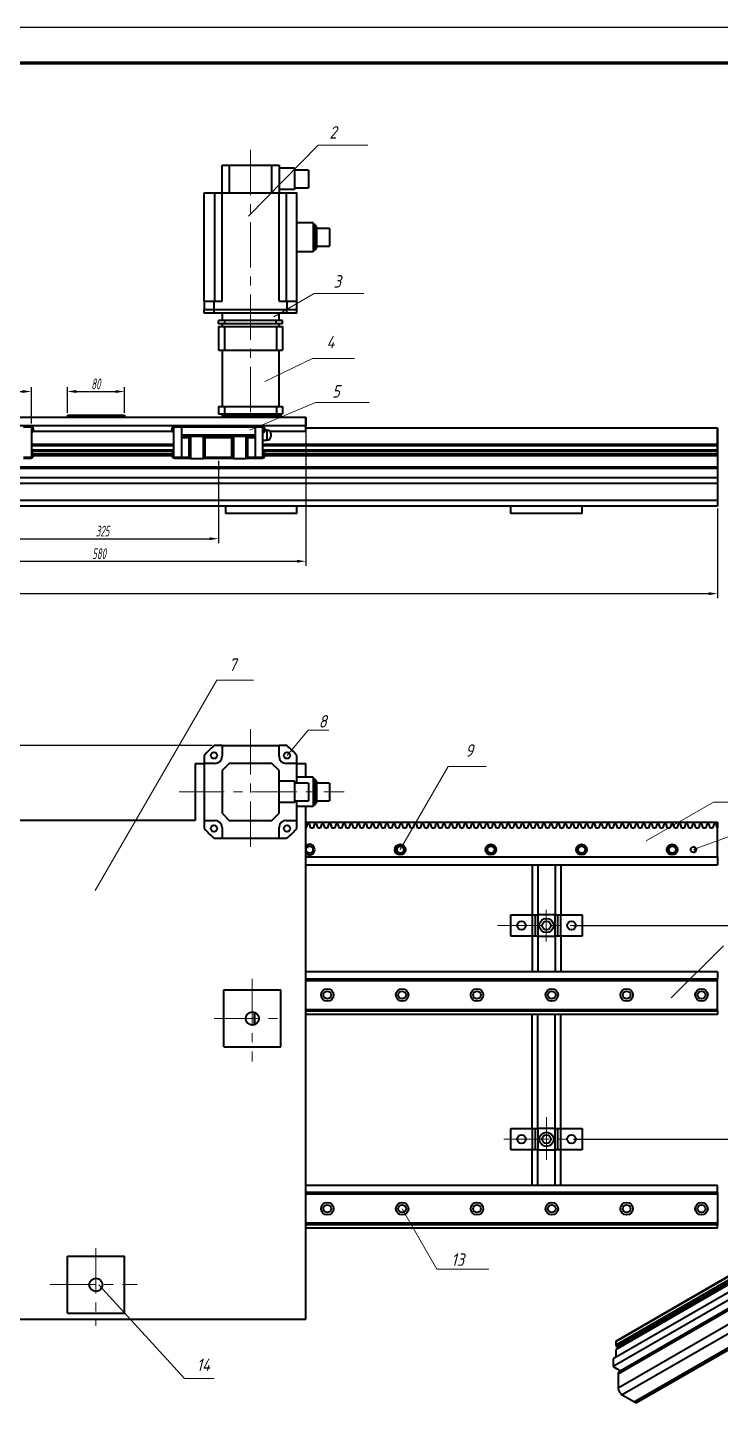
# Model space of a CAD drawing. Header units: millimetres. Extents: x -841 to 0, y 0 to 594.
# Drawn here: x -550.1 to -355.7, y 207.5 to 593.5 of the extents above; entities that cross this region are included whole.
import ezdxf

# ---------------------------------------------------------------- set-up
doc = ezdxf.new("R2010")
doc.units = ezdxf.units.MM
doc.linetypes.add('CENTERX2', pattern=[20.32, 12.7, -2.54, 2.54, -2.54])
doc.layers.add('xishixian', color=7, linetype='Continuous')
for name, color, linetype, lineweight in [('zushixian', 7, 'Continuous', 70), ('中心线层', 1, 'CENTERX2', 15), ('标注层', 4, 'Continuous', 15), ('细线层', 4, 'Continuous', 15), ('轮廓实线层', 7, 'Continuous', 40)]:
    doc.layers.add(name, color=color, linetype=linetype, lineweight=lineweight)
doc.styles.add('abc123', font='gbeitc.shx', dxfattribs={"width": 0.7})
doc.styles.get("Standard").update_dxf_attribs({"font": 'gbeitc.shx', "height": 3.5, "bigfont": 'gbcbig.shx'})
doc.dimstyles.new('ISO-25', dxfattribs={"dimtxt": 3, "dimasz": 2.5, "dimexe": 1.25, "dimexo": 0.625, "dimtad": 1, "dimtoh": 1, "dimdec": 0, "dimlfac": 5, "dimdsep": 46, "dimtxsty": 'abc123', "dimcen": 2.5, "dimclrd": 3, "dimadec": 0, "dimazin": 0, "dimtfac": 1, "dimtdec": 0, "dimtmove": 0, "dimatfit": 3, "dimfxl": 1, "dimarcsym": 0})

# ---------------------------------------------------------------- blocks, each defined once
blk = doc.blocks.new('*D66')
at = {"layer": 'Defpoints', "color": 0, "transparency": 16777216}
for p in [(-561.56, 472.5), (-496.56, 472.5), (-496.56, 450.01)]:
    blk.add_point(p, dxfattribs=at)
at = {"layer": '标注层', "color": 0, "lineweight": -2, "transparency": 16777216}
for p, q in [((-561.56, 471.88), (-561.56, 448.76)), ((-496.56, 471.88), (-496.56, 448.76))]:
    blk.add_line(p, q, dxfattribs=at)
at = {"layer": '标注层', "color": 3, "lineweight": -2, "transparency": 16777216}
blk.add_line((-559.06, 450.01), (-499.06, 450.01), dxfattribs=at)
at = {"layer": '标注层', "color": 3, "transparency": 16777216}
for points in [[(-559.06, 450.42), (-559.06, 449.59), (-561.56, 450.01)], [(-499.06, 450.42), (-499.06, 449.59), (-496.56, 450.01)]]:
    blk.add_solid(points, dxfattribs=at)
at = {"layer": '标注层', "color": 0, "transparency": 16777216, "insert": (-529.06, 452.13), "char_height": 3, "attachment_point": 5, "style": 'abc123'}
blk.add_mtext('325', dxfattribs=at)
blk = doc.blocks.new('*D67')
at = {"layer": 'Defpoints', "color": 0, "transparency": 16777216}
for p in [(-764.52, 459.1), (-356.52, 459.1), (-356.52, 434.59)]:
    blk.add_point(p, dxfattribs=at)
at = {"layer": '标注层', "color": 0, "lineweight": -2, "transparency": 16777216}
for p, q in [((-764.52, 458.48), (-764.52, 433.34)), ((-356.52, 458.48), (-356.52, 433.34))]:
    blk.add_line(p, q, dxfattribs=at)
at = {"layer": '标注层', "color": 3, "lineweight": -2, "transparency": 16777216}
blk.add_line((-762.02, 434.59), (-359.02, 434.59), dxfattribs=at)
at = {"layer": '标注层', "color": 3, "transparency": 16777216}
for points in [[(-762.02, 435), (-762.02, 434.17), (-764.52, 434.59)], [(-359.02, 435), (-359.02, 434.17), (-356.52, 434.59)]]:
    blk.add_solid(points, dxfattribs=at)
at = {"layer": '标注层', "color": 0, "transparency": 16777216, "insert": (-560.52, 436.71), "char_height": 3, "attachment_point": 5, "style": 'abc123'}
blk.add_mtext('2040', dxfattribs=at)
blk = doc.blocks.new('*D69')
at = {"layer": 'Defpoints', "color": 0, "transparency": 16777216}
for p in [(-588.06, 484.1), (-472.06, 484.1), (-472.06, 443.68)]:
    blk.add_point(p, dxfattribs=at)
at = {"layer": '标注层', "color": 0, "lineweight": -2, "transparency": 16777216}
for p, q in [((-588.06, 483.48), (-588.06, 442.43)), ((-472.06, 483.48), (-472.06, 442.43))]:
    blk.add_line(p, q, dxfattribs=at)
at = {"layer": '标注层', "color": 3, "lineweight": -2, "transparency": 16777216}
blk.add_line((-585.56, 443.68), (-474.56, 443.68), dxfattribs=at)
at = {"layer": '标注层', "color": 3, "transparency": 16777216}
for points in [[(-585.56, 444.1), (-585.56, 443.26), (-588.06, 443.68)], [(-474.56, 444.1), (-474.56, 443.26), (-472.06, 443.68)]]:
    blk.add_solid(points, dxfattribs=at)
at = {"layer": '标注层', "color": 0, "transparency": 16777216, "insert": (-530.06, 445.8), "char_height": 3, "attachment_point": 5, "style": 'abc123'}
blk.add_mtext('580', dxfattribs=at)
blk = doc.blocks.new('*D75')
at = {"layer": 'Defpoints', "color": 0, "transparency": 16777216}
for p in [(-798.21, 391.92), (-497.72, 391.92), (-588.06, 230.92)]:
    blk.add_point(p, dxfattribs=at)
at = {"layer": '标注层', "color": 0, "lineweight": -2, "transparency": 16777216}
for p, q in [((-498.35, 391.92), (-799.46, 391.92)), ((-588.68, 230.92), (-799.46, 230.92))]:
    blk.add_line(p, q, dxfattribs=at)
at = {"layer": '标注层', "color": 3, "lineweight": -2, "transparency": 16777216}
blk.add_line((-798.21, 233.42), (-798.21, 389.42), dxfattribs=at)
at = {"layer": '标注层', "color": 3, "transparency": 16777216}
for points in [[(-798.63, 389.42), (-797.8, 389.42), (-798.21, 391.92)], [(-798.63, 233.42), (-797.8, 233.42), (-798.21, 230.92)]]:
    blk.add_solid(points, dxfattribs=at)
at = {"layer": '标注层', "color": 0, "transparency": 16777216, "insert": (-800.34, 311.42), "char_height": 3, "attachment_point": 5, "rotation": 90, "style": 'abc123'}
blk.add_mtext('805', dxfattribs=at)
blk = doc.blocks.new('*D76')
at = {"layer": 'Defpoints', "color": 0, "transparency": 16777216}
for p in [(-397.52, 341.42), (-397.52, 281.42), (-337.46, 281.42)]:
    blk.add_point(p, dxfattribs=at)
at = {"layer": '标注层', "color": 0, "lineweight": -2, "transparency": 16777216}
for p, q in [((-396.89, 341.42), (-336.21, 341.42)), ((-396.89, 281.42), (-336.21, 281.42))]:
    blk.add_line(p, q, dxfattribs=at)
at = {"layer": '标注层', "color": 3, "lineweight": -2, "transparency": 16777216}
blk.add_line((-337.46, 338.92), (-337.46, 283.92), dxfattribs=at)
at = {"layer": '标注层', "color": 3, "transparency": 16777216}
for points in [[(-337.87, 338.92), (-337.04, 338.92), (-337.46, 341.42)], [(-337.87, 283.92), (-337.04, 283.92), (-337.46, 281.42)]]:
    blk.add_solid(points, dxfattribs=at)
at = {"layer": '标注层', "color": 0, "transparency": 16777216, "insert": (-339.58, 311.42), "char_height": 3, "attachment_point": 5, "rotation": 90, "style": 'abc123'}
blk.add_mtext('300', dxfattribs=at)
blk = doc.blocks.new('*D79')
at = {"layer": 'Defpoints', "color": 0, "transparency": 16777216}
for p in [(-549.06, 491.33), (-576.26, 479.1), (-549.06, 481.7)]:
    blk.add_point(p, dxfattribs=at)
at = {"layer": '标注层', "color": 0, "lineweight": -2, "transparency": 16777216}
for p, q in [((-576.26, 479.73), (-576.26, 492.58)), ((-549.06, 482.33), (-549.06, 492.58))]:
    blk.add_line(p, q, dxfattribs=at)
at = {"layer": '标注层', "color": 3, "lineweight": -2, "transparency": 16777216}
blk.add_line((-573.76, 491.33), (-551.56, 491.33), dxfattribs=at)
at = {"layer": '标注层', "color": 3, "transparency": 16777216}
for points in [[(-573.76, 491.75), (-573.76, 490.91), (-576.26, 491.33)], [(-551.56, 491.75), (-551.56, 490.91), (-549.06, 491.33)]]:
    blk.add_solid(points, dxfattribs=at)
at = {"layer": '标注层', "color": 0, "transparency": 16777216, "insert": (-562.66, 493.45), "char_height": 3, "attachment_point": 5, "style": 'abc123'}
blk.add_mtext('136', dxfattribs=at)
blk = doc.blocks.new('*D81')
at = {"layer": 'Defpoints', "color": 0, "transparency": 16777216}
for p in [(-522.94, 491.33), (-538.94, 484.7), (-522.94, 484.7)]:
    blk.add_point(p, dxfattribs=at)
at = {"layer": '标注层', "color": 0, "lineweight": -2, "transparency": 16777216}
for p, q in [((-538.94, 485.33), (-538.94, 492.58)), ((-522.94, 485.33), (-522.94, 492.58))]:
    blk.add_line(p, q, dxfattribs=at)
at = {"layer": '标注层', "color": 3, "lineweight": -2, "transparency": 16777216}
blk.add_line((-536.44, 491.33), (-525.44, 491.33), dxfattribs=at)
at = {"layer": '标注层', "color": 3, "transparency": 16777216}
for points in [[(-536.44, 491.75), (-536.44, 490.91), (-538.94, 491.33)], [(-525.44, 491.75), (-525.44, 490.91), (-522.94, 491.33)]]:
    blk.add_solid(points, dxfattribs=at)
at = {"layer": '标注层', "color": 0, "transparency": 16777216, "insert": (-530.94, 493.45), "char_height": 3, "attachment_point": 5, "style": 'abc123'}
blk.add_mtext('80', dxfattribs=at)

msp = doc.modelspace()

# ---------------------------------------------------------------- linework, layer by layer
at = {"layer": 'xishixian'}
msp.add_line((-0.35, 593.52), (-841.35, 593.52), dxfattribs=at)
at = {"layer": 'zushixian'}
msp.add_line((-10.35, 583.52), (-816.35, 583.52), dxfattribs=at)
at = {"layer": '中心线层'}
for p, q in [((-487.56, 559.18), (-487.56, 483.06)), ((-487.56, 396.56), (-487.56, 361.1)), ((-507.61, 378.92), (-461.24, 378.92)), ((-404.6, 345.83), (-404.6, 336.9)), ((-418.21, 341.42), (-392.33, 341.42)), ((-487.06, 326.41), (-487.06, 303.23)), ((-497.76, 315.32), (-477.73, 315.32)), ((-404.52, 287.66), (-404.52, 275.62)), ((-416.49, 281.42), (-392.67, 281.42)), ((-530.94, 250.82), (-530.94, 229.03)), ((-543.84, 240.62), (-519.41, 240.62))]:
    msp.add_line(p, q, dxfattribs=at)
at = {"layer": '标注层'}
for p, q in [((-488.15, 540.53), (-468.55, 560.49)), ((-468.55, 560.49), (-454.63, 560.49)), ((-481.01, 512.3), (-469.66, 518.85)), ((-469.66, 518.85), (-455.78, 518.85)), ((-483.57, 494.12), (-470.13, 500.63)), ((-470.13, 500.63), (-458.4, 500.63)), ((-487.76, 480.47), (-469.32, 488.27)), ((-469.32, 488.27), (-454.27, 488.27)), ((-531.13, 351.25), (-497.02, 410.32)), ((-497.02, 410.32), (-486.76, 410.32)), ((-477.31, 389.17), (-471.4, 396.23)), ((-471.4, 396.23), (-465.63, 396.23)), ((-376.54, 365.18), (-357.65, 376.09)), ((-357.65, 376.09), (-348.5, 376.09)), ((-369.49, 321.13), (-354.87, 335.73)), ((-530.11, 240.53), (-506.07, 214.25)), ((-506.07, 214.25), (-497.76, 214.25))]:
    msp.add_line(p, q, dxfattribs=at)
at = {"layer": '细线层'}
for p, q in [((-445.59, 362.72), (-432.09, 386.09)), ((-432.09, 386.09), (-421.39, 386.09)), ((-363.28, 362.72), (-345.2, 369.32)), ((-445.02, 261.92), (-435.25, 244.99)), ((-435.25, 244.99), (-420.69, 244.99))]:
    msp.add_line(p, q, dxfattribs=at)
at = {"layer": '轮廓实线层', "color": 7, "linetype": 'Continuous', "lineweight": 40}
for p, q in [((-495.56, 547.1), (-495.56, 554.9)), ((-495.56, 554.9), (-493.56, 554.9)), ((-493.56, 554.9), (-493.56, 547.1)), ((-493.56, 554.9), (-481.56, 554.9)), ((-481.56, 547.1), (-481.56, 554.9)), ((-481.56, 554.9), (-479.56, 554.9)), ((-479.56, 554.9), (-479.56, 547.1)), ((-475.26, 554), (-479.56, 554)), ((-475.26, 554), (-475.26, 548)), ((-471.26, 553.5), (-475.26, 553.5)), ((-471.26, 553.5), (-471.26, 548.5)), ((-475.26, 548.5), (-471.26, 548.5)), ((-500.56, 516.7), (-500.56, 547.1)), ((-500.56, 547.1), (-497.56, 547.1)), ((-497.56, 516.7), (-497.56, 547.1)), ((-497.56, 547.1), (-495.56, 547.1)), ((-495.56, 516.7), (-495.56, 547.1)), ((-495.56, 547.1), (-479.56, 547.1)), ((-475.26, 548), (-479.56, 548)), ((-479.56, 516.7), (-479.56, 547.1)), ((-479.56, 547.1), (-477.56, 547.1)), ((-477.56, 547.1), (-477.56, 516.7)), ((-477.56, 547.1), (-474.56, 547.1)), ((-474.56, 516.7), (-474.56, 547.1)), ((-469.96, 538.7), (-474.56, 538.7)), ((-469.96, 538.7), (-469.96, 530.5)), ((-469.36, 538.1), (-469.96, 538.1)), ((-469.36, 534.6), (-469.36, 538.1)), ((-468.96, 537.6), (-469.36, 537.6)), ((-468.96, 534.6), (-468.96, 537.6)), ((-465.36, 537.1), (-468.96, 537.1)), ((-465.36, 537.1), (-465.36, 534.6)), ((-469.36, 531.1), (-469.36, 534.6)), ((-468.96, 531.6), (-468.96, 534.6)), ((-465.36, 534.6), (-465.36, 532.1)), ((-469.96, 530.5), (-474.56, 530.5)), ((-469.96, 531.1), (-469.36, 531.1)), ((-469.36, 531.6), (-468.96, 531.6)), ((-468.96, 532.1), (-465.36, 532.1)), ((-500.56, 516.7), (-500.56, 514.3)), ((-500.56, 516.7), (-497.72, 516.7)), ((-500.56, 513.3), (-500.56, 514.3)), ((-497.72, 514.3), (-500.56, 514.3)), ((-497.72, 514.3), (-497.72, 516.7)), ((-497.72, 516.7), (-495.56, 516.7)), ((-497.72, 513.3), (-497.72, 514.3)), ((-477.4, 514.3), (-497.72, 514.3)), ((-479.56, 516.7), (-477.4, 516.7)), ((-477.4, 516.7), (-477.4, 514.3)), ((-477.4, 516.7), (-474.56, 516.7)), ((-477.4, 513.3), (-477.4, 514.3)), ((-474.56, 514.3), (-477.4, 514.3)), ((-474.56, 514.3), (-474.56, 516.7)), ((-474.56, 513.3), (-474.56, 514.3)), ((-497.72, 513.3), (-500.56, 513.3)), ((-477.4, 513.3), (-497.72, 513.3)), ((-496.56, 510.3), (-496.56, 511.3)), ((-494.72, 511.3), (-496.56, 511.3)), ((-494.72, 510.3), (-496.56, 510.3)), ((-496.56, 509.6), (-496.56, 502.9)), ((-496.56, 509.6), (-494.88, 509.6)), ((-495.56, 513.3), (-495.56, 511.3)), ((-495.56, 510.3), (-495.56, 509.6)), ((-494.88, 509.6), (-494.88, 502.9)), ((-494.88, 509.6), (-480.24, 509.6)), ((-494.72, 510.3), (-494.72, 511.3)), ((-480.4, 511.3), (-494.72, 511.3)), ((-480.4, 510.3), (-494.72, 510.3)), ((-480.4, 510.3), (-480.4, 511.3)), ((-478.56, 511.3), (-480.4, 511.3)), ((-478.56, 510.3), (-480.4, 510.3)), ((-480.24, 509.6), (-480.24, 502.9)), ((-480.24, 509.6), (-478.56, 509.6)), ((-479.56, 511.3), (-479.56, 513.3)), ((-479.56, 509.6), (-479.56, 510.3)), ((-478.56, 510.3), (-478.56, 511.3)), ((-478.56, 509.6), (-478.56, 502.9)), ((-474.56, 513.3), (-477.4, 513.3)), ((-496.56, 502.9), (-494.88, 502.9)), ((-495.56, 502.9), (-495.56, 487.1)), ((-494.88, 502.9), (-480.24, 502.9)), ((-480.24, 502.9), (-478.56, 502.9)), ((-479.56, 487.1), (-479.56, 502.9)), ((-496.56, 487.1), (-496.56, 485.1)), ((-496.56, 487.1), (-494.88, 487.1)), ((-494.88, 487.1), (-494.88, 485.1)), ((-494.88, 487.1), (-480.24, 487.1)), ((-480.24, 487.1), (-480.24, 485.1)), ((-480.24, 487.1), (-478.56, 487.1)), ((-478.56, 487.1), (-478.56, 485.1)), ((-588.06, 484.1), (-472.06, 484.1)), ((-538.94, 484.7), (-522.94, 484.7)), ((-538.94, 484.7), (-538.94, 484.1)), ((-522.94, 484.7), (-522.94, 484.1)), ((-496.56, 485.1), (-494.88, 485.1)), ((-495.56, 485.1), (-495.56, 484.3)), ((-495.56, 484.3), (-495.06, 484.3)), ((-495.06, 484.7), (-495.06, 484.1)), ((-495.06, 484.7), (-479.06, 484.7)), ((-494.88, 485.1), (-480.24, 485.1)), ((-480.24, 485.1), (-478.56, 485.1)), ((-479.56, 484.7), (-479.56, 485.1)), ((-479.06, 484.7), (-479.06, 484.1)), ((-472.06, 484.1), (-472.06, 481.7)), ((-472.06, 481.7), (-472.06, 484.1)), ((-472.06, 484.1), (-472.06, 484.1)), ((-472.06, 481.7), (-588.06, 481.7)), ((-549.06, 481.3), (-551.26, 481.3)), ((-549.06, 481.7), (-549.06, 481.3)), ((-549.06, 481.3), (-549.06, 472.9)), ((-509.52, 480.1), (-548.6, 480.1)), ((-548.5, 480.48), (-548.48, 480.48)), ((-509.06, 481.3), (-509.06, 481.7)), ((-506.86, 481.3), (-509.06, 481.3)), ((-509.06, 472.9), (-509.06, 481.3)), ((-506.91, 481.7), (-506.91, 481.65)), ((-506.86, 481.65), (-506.91, 481.65)), ((-506.86, 481.3), (-506.86, 481.7)), ((-506.86, 479.1), (-506.86, 481.3)), ((-486.26, 481.3), (-506.86, 481.3)), ((-506.86, 478.7), (-506.86, 479.1)), ((-486.26, 479.1), (-506.86, 479.1)), ((-486.26, 478.7), (-506.86, 478.7)), ((-506.86, 478.37), (-506.86, 478.7)), ((-504.76, 478.37), (-504.76, 478.7)), ((-504.36, 478.7), (-504.36, 472.5)), ((-500.76, 472.5), (-500.76, 478.7)), ((-500.36, 478.7), (-500.36, 478.37)), ((-492.76, 478.37), (-492.76, 478.7)), ((-492.36, 478.7), (-492.36, 472.5)), ((-488.76, 472.5), (-488.76, 478.7)), ((-488.36, 478.7), (-488.36, 478.37)), ((-486.26, 481.7), (-486.26, 481.3)), ((-486.21, 481.65), (-486.26, 481.65)), ((-486.26, 481.3), (-486.26, 479.1)), ((-484.06, 481.3), (-486.26, 481.3)), ((-486.26, 479.1), (-486.26, 478.7)), ((-486.26, 478.7), (-486.26, 478.37)), ((-486.21, 481.7), (-486.21, 481.65)), ((-484.06, 481.7), (-484.06, 481.3)), ((-484.06, 472.9), (-484.06, 481.3)), ((-483.54, 480.52), (-483.48, 480.51)), ((-483.49, 480.7), (-483.48, 480.7)), ((-483.49, 480.59), (-483.48, 480.59)), ((-483.48, 480.7), (-483.48, 480.67)), ((-483.48, 480.67), (-483.48, 480.67)), ((-483.48, 480.59), (-483.48, 480.62)), ((-483.48, 480.56), (-483.48, 480.56)), ((-483.48, 480.56), (-483.48, 480.56)), ((-482.86, 480.5), (-483.48, 480.5)), ((-472.06, 480.1), (-482.06, 480.1)), ((-481.86, 479.5), (-481.86, 478.7)), ((-472.06, 480.1), (-472.06, 481.7)), ((-472.06, 481.7), (-472.06, 481.7)), ((-472.06, 481.1), (-356.52, 481.1)), ((-356.52, 481.1), (-356.52, 476.5)), ((-356.52, 481.1), (-356.5, 481.1)), ((-356.5, 475.1), (-356.5, 481.1)), ((-509.06, 476.5), (-549.06, 476.5)), ((-509.06, 474.9), (-549.06, 474.9)), ((-504.76, 478.37), (-506.86, 478.37)), ((-506.86, 472.83), (-506.86, 478.37)), ((-504.76, 472.83), (-504.76, 478.37)), ((-492.76, 478.37), (-500.36, 478.37)), ((-500.36, 478.37), (-500.36, 472.83)), ((-492.76, 472.83), (-492.76, 478.37)), ((-486.26, 478.37), (-488.36, 478.37)), ((-488.36, 478.37), (-488.36, 472.83)), ((-486.26, 478.37), (-486.26, 472.83)), ((-484.06, 477.7), (-482.86, 477.7)), ((-356.52, 476.5), (-484.06, 476.5)), ((-356.52, 474.9), (-484.06, 474.9)), ((-356.52, 476.5), (-356.52, 476.1)), ((-356.52, 476.1), (-356.52, 474.9)), ((-356.52, 475.1), (-356.5, 475.1)), ((-356.52, 474.9), (-356.52, 474.5)), ((-551.26, 472.9), (-549.06, 472.9)), ((-549.06, 472.5), (-551.26, 472.5)), ((-509.06, 474.5), (-549.06, 474.5)), ((-549.06, 472.9), (-549.06, 472.5)), ((-509.63, 473.7), (-548.5, 473.7)), ((-509.63, 473.3), (-548.49, 473.3)), ((-509.06, 472.9), (-506.86, 472.9)), ((-509.06, 472.5), (-509.06, 472.9)), ((-506.86, 472.5), (-509.06, 472.5)), ((-504.76, 472.83), (-506.86, 472.83)), ((-506.86, 472.5), (-506.86, 472.83)), ((-504.76, 472.5), (-506.86, 472.5)), ((-504.76, 472.5), (-504.76, 472.83)), ((-504.76, 472.5), (-504.76, 472.5)), ((-504.36, 472.5), (-504.76, 472.5)), ((-504.36, 472.5), (-500.76, 472.5)), ((-500.36, 472.5), (-500.76, 472.5)), ((-492.76, 472.83), (-500.36, 472.83)), ((-500.36, 472.83), (-500.36, 472.5)), ((-500.36, 472.5), (-500.36, 472.5)), ((-492.76, 472.5), (-500.36, 472.5)), ((-492.76, 472.5), (-492.76, 472.83)), ((-492.76, 472.5), (-492.76, 472.5)), ((-492.36, 472.5), (-492.76, 472.5)), ((-492.36, 472.5), (-488.76, 472.5)), ((-488.36, 472.5), (-488.76, 472.5)), ((-486.26, 472.83), (-488.36, 472.83)), ((-488.36, 472.83), (-488.36, 472.5)), ((-486.26, 472.5), (-488.36, 472.5)), ((-488.36, 472.5), (-488.36, 472.5)), ((-486.26, 472.9), (-484.06, 472.9)), ((-486.26, 472.83), (-486.26, 472.5)), ((-484.06, 472.5), (-486.26, 472.5)), ((-356.52, 474.5), (-484.06, 474.5)), ((-484.06, 472.9), (-484.06, 472.5)), ((-483.54, 473.43), (-483.48, 473.42)), ((-356.52, 473.7), (-483.49, 473.7)), ((-483.49, 473.61), (-483.48, 473.61)), ((-483.49, 473.5), (-483.48, 473.5)), ((-356.52, 473.3), (-483.49, 473.3)), ((-356.52, 474.5), (-356.52, 473.7)), ((-356.52, 473.7), (-356.52, 473.3)), ((-356.52, 473.3), (-356.52, 470.1)), ((-356.52, 470.1), (-764.52, 470.1)), ((-356.52, 469.7), (-764.52, 469.7)), ((-356.52, 467.1), (-764.52, 467.1)), ((-356.52, 470.1), (-356.52, 469.7)), ((-356.52, 469.7), (-356.52, 467.1)), ((-356.52, 467.1), (-356.52, 465.5)), ((-356.52, 465.5), (-764.52, 465.5)), ((-356.52, 465.5), (-356.52, 460.7)), ((-356.52, 460.7), (-764.52, 460.7)), ((-356.52, 460.7), (-356.52, 459.1)), ((-356.52, 459.1), (-764.52, 459.1)), ((-494.52, 457.1), (-494.52, 459.1)), ((-474.52, 457.1), (-494.52, 457.1)), ((-474.52, 457.1), (-474.52, 459.1)), ((-414.52, 457.1), (-414.52, 459.1)), ((-394.52, 457.1), (-414.52, 457.1)), ((-394.52, 457.1), (-394.52, 459.1)), ((-495.56, 391.92), (-497.72, 391.92)), ((-495.56, 391.92), (-495.56, 388.92)), ((-495.56, 391.92), (-479.56, 391.92)), ((-479.56, 388.92), (-479.56, 391.92)), ((-477.4, 391.92), (-479.56, 391.92)), ((-503.06, 386.92), (-503.06, 370.92)), ((-503.06, 386.92), (-500.56, 386.92)), ((-500.56, 389.08), (-500.56, 386.92)), ((-500.56, 386.92), (-500.56, 370.92)), ((-497.56, 386.92), (-500.56, 386.92)), ((-493.56, 386.92), (-495.56, 384.92)), ((-481.56, 386.92), (-493.56, 386.92)), ((-479.56, 384.92), (-481.56, 386.92)), ((-474.56, 386.92), (-477.56, 386.92)), ((-474.56, 386.92), (-474.56, 389.08)), ((-474.56, 381.42), (-474.56, 386.92)), ((-474.56, 386.92), (-472.06, 386.92)), ((-472.06, 383.02), (-472.06, 386.92)), ((-97.28, 386.29), (-385.78, 219.75)), ((-495.56, 384.92), (-495.56, 372.92)), ((-479.56, 372.92), (-479.56, 384.92)), ((-469.96, 383.02), (-474.56, 383.02)), ((-469.96, 383.02), (-469.96, 374.82)), ((-469.36, 382.42), (-469.96, 382.42)), ((-469.36, 375.42), (-469.36, 382.42)), ((-97.28, 384.17), (-385.78, 217.62)), ((-95.54, 382.78), (-384.04, 216.23)), ((-475.26, 381.92), (-479.56, 381.92)), ((-475.26, 381.92), (-475.26, 375.92)), ((-471.26, 381.42), (-475.26, 381.42)), ((-471.26, 381.42), (-471.26, 376.42)), ((-468.96, 381.92), (-469.36, 381.92)), ((-468.96, 375.92), (-468.96, 381.92)), ((-465.36, 381.42), (-468.96, 381.42)), ((-465.36, 381.42), (-465.36, 376.42)), ((-95.87, 382.05), (-384.37, 215.5)), ((-475.26, 375.92), (-479.56, 375.92)), ((-475.26, 376.42), (-471.26, 376.42)), ((-474.56, 370.92), (-474.56, 376.42)), ((-469.96, 374.82), (-474.56, 374.82)), ((-472.06, 370.92), (-472.06, 374.82)), ((-469.96, 375.42), (-469.36, 375.42)), ((-469.36, 375.92), (-468.96, 375.92)), ((-468.96, 376.42), (-465.36, 376.42)), ((-95.87, 378.13), (-384.37, 211.58)), ((-94.74, 376.17), (-383.24, 209.62)), ((-503.06, 370.92), (-588.06, 370.92)), ((-500.56, 370.92), (-497.56, 370.92)), ((-500.56, 370.92), (-500.56, 368.76)), ((-495.56, 372.92), (-493.56, 370.92)), ((-493.56, 370.92), (-481.56, 370.92)), ((-481.56, 370.92), (-479.56, 372.92)), ((-477.56, 370.92), (-474.56, 370.92)), ((-474.56, 368.76), (-474.56, 370.92)), ((-472.06, 230.92), (-472.06, 370.92)), ((-91.34, 374.21), (-379.84, 207.66)), ((-379.04, 207.58), (-90.54, 374.13)), ((-495.56, 368.92), (-495.56, 365.92)), ((-479.56, 365.92), (-479.56, 368.92)), ((-472.06, 370.42), (-356.52, 370.42)), ((-472.01, 368.72), (-472.06, 368.72)), ((-471.58, 369.92), (-472.01, 368.72)), ((-471.05, 369.92), (-471.58, 369.92)), ((-470.61, 368.72), (-471.05, 369.92)), ((-470.01, 368.72), (-470.61, 368.72)), ((-469.57, 369.92), (-470.01, 368.72)), ((-469.05, 369.92), (-469.57, 369.92)), ((-468.61, 368.72), (-469.05, 369.92)), ((-468.01, 368.72), (-468.61, 368.72)), ((-467.57, 369.92), (-468.01, 368.72)), ((-467.04, 369.92), (-467.57, 369.92)), ((-466.61, 368.72), (-467.04, 369.92)), ((-466.01, 368.72), (-466.61, 368.72)), ((-465.57, 369.92), (-466.01, 368.72)), ((-465.04, 369.92), (-465.57, 369.92)), ((-464.61, 368.72), (-465.04, 369.92)), ((-464, 368.72), (-464.61, 368.72)), ((-463.57, 369.92), (-464, 368.72)), ((-463.04, 369.92), (-463.57, 369.92)), ((-462.6, 368.72), (-463.04, 369.92)), ((-462, 368.72), (-462.6, 368.72)), ((-461.57, 369.92), (-462, 368.72)), ((-461.04, 369.92), (-461.57, 369.92)), ((-460.6, 368.72), (-461.04, 369.92)), ((-460, 368.72), (-460.6, 368.72)), ((-459.56, 369.92), (-460, 368.72)), ((-459.04, 369.92), (-459.56, 369.92)), ((-458.6, 368.72), (-459.04, 369.92)), ((-458, 368.72), (-458.6, 368.72)), ((-457.56, 369.92), (-458, 368.72)), ((-457.03, 369.92), (-457.56, 369.92)), ((-456.6, 368.72), (-457.03, 369.92)), ((-456, 368.72), (-456.6, 368.72)), ((-455.56, 369.92), (-456, 368.72)), ((-455.03, 369.92), (-455.56, 369.92)), ((-454.6, 368.72), (-455.03, 369.92)), ((-453.99, 368.72), (-454.6, 368.72)), ((-453.56, 369.92), (-453.99, 368.72)), ((-453.03, 369.92), (-453.56, 369.92)), ((-452.59, 368.72), (-453.03, 369.92)), ((-451.99, 368.72), (-452.59, 368.72)), ((-451.56, 369.92), (-451.99, 368.72)), ((-451.03, 369.92), (-451.56, 369.92)), ((-450.59, 368.72), (-451.03, 369.92)), ((-449.99, 368.72), (-450.59, 368.72)), ((-449.55, 369.92), (-449.99, 368.72)), ((-449.03, 369.92), (-449.55, 369.92)), ((-448.59, 368.72), (-449.03, 369.92)), ((-447.99, 368.72), (-448.59, 368.72)), ((-447.55, 369.92), (-447.99, 368.72)), ((-447.02, 369.92), (-447.55, 369.92)), ((-446.59, 368.72), (-447.02, 369.92)), ((-445.99, 368.72), (-446.59, 368.72)), ((-445.55, 369.92), (-445.99, 368.72)), ((-445.02, 369.92), (-445.55, 369.92)), ((-444.59, 368.72), (-445.02, 369.92)), ((-443.98, 368.72), (-444.59, 368.72)), ((-443.55, 369.92), (-443.98, 368.72)), ((-443.02, 369.92), (-443.55, 369.92)), ((-442.58, 368.72), (-443.02, 369.92)), ((-441.98, 368.72), (-442.58, 368.72)), ((-441.55, 369.92), (-441.98, 368.72)), ((-441.02, 369.92), (-441.55, 369.92)), ((-440.58, 368.72), (-441.02, 369.92)), ((-439.98, 368.72), (-440.58, 368.72)), ((-439.54, 369.92), (-439.98, 368.72)), ((-439.02, 369.92), (-439.54, 369.92)), ((-438.58, 368.72), (-439.02, 369.92)), ((-437.98, 368.72), (-438.58, 368.72)), ((-437.54, 369.92), (-437.98, 368.72)), ((-437.01, 369.92), (-437.54, 369.92)), ((-436.58, 368.72), (-437.01, 369.92)), ((-435.98, 368.72), (-436.58, 368.72)), ((-435.54, 369.92), (-435.98, 368.72)), ((-435.01, 369.92), (-435.54, 369.92)), ((-434.58, 368.72), (-435.01, 369.92)), ((-433.97, 368.72), (-434.58, 368.72)), ((-433.54, 369.92), (-433.97, 368.72)), ((-433.01, 369.92), (-433.54, 369.92)), ((-432.57, 368.72), (-433.01, 369.92)), ((-431.97, 368.72), (-432.57, 368.72)), ((-431.54, 369.92), (-431.97, 368.72)), ((-431.01, 369.92), (-431.54, 369.92)), ((-430.57, 368.72), (-431.01, 369.92)), ((-429.97, 368.72), (-430.57, 368.72)), ((-429.53, 369.92), (-429.97, 368.72)), ((-429.01, 369.92), (-429.53, 369.92)), ((-428.57, 368.72), (-429.01, 369.92)), ((-427.97, 368.72), (-428.57, 368.72)), ((-427.53, 369.92), (-427.97, 368.72)), ((-427, 369.92), (-427.53, 369.92)), ((-426.57, 368.72), (-427, 369.92)), ((-425.97, 368.72), (-426.57, 368.72)), ((-425.53, 369.92), (-425.97, 368.72)), ((-425, 369.92), (-425.53, 369.92)), ((-424.57, 368.72), (-425, 369.92)), ((-423.96, 368.72), (-424.57, 368.72)), ((-423.53, 369.92), (-423.96, 368.72)), ((-423, 369.92), (-423.53, 369.92)), ((-422.56, 368.72), (-423, 369.92)), ((-421.96, 368.72), (-422.56, 368.72)), ((-421.53, 369.92), (-421.96, 368.72)), ((-421, 369.92), (-421.53, 369.92)), ((-420.56, 368.72), (-421, 369.92)), ((-419.96, 368.72), (-420.56, 368.72)), ((-419.52, 369.92), (-419.96, 368.72)), ((-419, 369.92), (-419.52, 369.92)), ((-418.56, 368.72), (-419, 369.92)), ((-417.96, 368.72), (-418.56, 368.72)), ((-417.52, 369.92), (-417.96, 368.72)), ((-416.99, 369.92), (-417.52, 369.92)), ((-416.56, 368.72), (-416.99, 369.92)), ((-415.96, 368.72), (-416.56, 368.72)), ((-415.52, 369.92), (-415.96, 368.72)), ((-414.99, 369.92), (-415.52, 369.92)), ((-414.56, 368.72), (-414.99, 369.92)), ((-413.95, 368.72), (-414.56, 368.72)), ((-413.52, 369.92), (-413.95, 368.72)), ((-412.99, 369.92), (-413.52, 369.92)), ((-412.55, 368.72), (-412.99, 369.92)), ((-411.95, 368.72), (-412.55, 368.72)), ((-411.52, 369.92), (-411.95, 368.72)), ((-410.99, 369.92), (-411.52, 369.92)), ((-410.55, 368.72), (-410.99, 369.92)), ((-409.95, 368.72), (-410.55, 368.72)), ((-409.51, 369.92), (-409.95, 368.72)), ((-408.99, 369.92), (-409.51, 369.92)), ((-408.55, 368.72), (-408.99, 369.92)), ((-407.95, 368.72), (-408.55, 368.72)), ((-407.51, 369.92), (-407.95, 368.72)), ((-406.98, 369.92), (-407.51, 369.92)), ((-406.55, 368.72), (-406.98, 369.92)), ((-405.95, 368.72), (-406.55, 368.72)), ((-405.51, 369.92), (-405.95, 368.72)), ((-404.98, 369.92), (-405.51, 369.92)), ((-404.55, 368.72), (-404.98, 369.92)), ((-403.94, 368.72), (-404.55, 368.72)), ((-403.51, 369.92), (-403.94, 368.72)), ((-402.98, 369.92), (-403.51, 369.92)), ((-402.54, 368.72), (-402.98, 369.92)), ((-401.94, 368.72), (-402.54, 368.72)), ((-401.51, 369.92), (-401.94, 368.72)), ((-400.98, 369.92), (-401.51, 369.92)), ((-400.54, 368.72), (-400.98, 369.92)), ((-399.94, 368.72), (-400.54, 368.72)), ((-399.5, 369.92), (-399.94, 368.72)), ((-398.98, 369.92), (-399.5, 369.92)), ((-398.54, 368.72), (-398.98, 369.92)), ((-397.94, 368.72), (-398.54, 368.72)), ((-397.5, 369.92), (-397.94, 368.72)), ((-396.97, 369.92), (-397.5, 369.92)), ((-396.54, 368.72), (-396.97, 369.92)), ((-395.94, 368.72), (-396.54, 368.72)), ((-395.5, 369.92), (-395.94, 368.72)), ((-394.97, 369.92), (-395.5, 369.92)), ((-394.54, 368.72), (-394.97, 369.92)), ((-393.93, 368.72), (-394.54, 368.72)), ((-393.5, 369.92), (-393.93, 368.72)), ((-392.97, 369.92), (-393.5, 369.92)), ((-392.53, 368.72), (-392.97, 369.92)), ((-391.93, 368.72), (-392.53, 368.72)), ((-391.5, 369.92), (-391.93, 368.72)), ((-390.97, 369.92), (-391.5, 369.92)), ((-390.53, 368.72), (-390.97, 369.92)), ((-389.93, 368.72), (-390.53, 368.72)), ((-389.49, 369.92), (-389.93, 368.72)), ((-388.97, 369.92), (-389.49, 369.92)), ((-388.53, 368.72), (-388.97, 369.92)), ((-387.93, 368.72), (-388.53, 368.72)), ((-387.49, 369.92), (-387.93, 368.72)), ((-386.96, 369.92), (-387.49, 369.92)), ((-386.53, 368.72), (-386.96, 369.92)), ((-385.93, 368.72), (-386.53, 368.72)), ((-385.49, 369.92), (-385.93, 368.72)), ((-384.96, 369.92), (-385.49, 369.92)), ((-384.53, 368.72), (-384.96, 369.92)), ((-383.92, 368.72), (-384.53, 368.72)), ((-383.49, 369.92), (-383.92, 368.72)), ((-382.96, 369.92), (-383.49, 369.92)), ((-382.52, 368.72), (-382.96, 369.92)), ((-381.92, 368.72), (-382.52, 368.72)), ((-381.49, 369.92), (-381.92, 368.72)), ((-380.96, 369.92), (-381.49, 369.92)), ((-380.52, 368.72), (-380.96, 369.92)), ((-379.92, 368.72), (-380.52, 368.72)), ((-379.48, 369.92), (-379.92, 368.72)), ((-378.96, 369.92), (-379.48, 369.92)), ((-378.52, 368.72), (-378.96, 369.92)), ((-377.92, 368.72), (-378.52, 368.72)), ((-377.48, 369.92), (-377.92, 368.72)), ((-376.95, 369.92), (-377.48, 369.92)), ((-376.52, 368.72), (-376.95, 369.92)), ((-375.92, 368.72), (-376.52, 368.72)), ((-375.48, 369.92), (-375.92, 368.72)), ((-374.95, 369.92), (-375.48, 369.92)), ((-374.52, 368.72), (-374.95, 369.92)), ((-373.91, 368.72), (-374.52, 368.72)), ((-373.48, 369.92), (-373.91, 368.72)), ((-372.95, 369.92), (-373.48, 369.92)), ((-372.51, 368.72), (-372.95, 369.92)), ((-371.91, 368.72), (-372.51, 368.72)), ((-371.48, 369.92), (-371.91, 368.72)), ((-370.95, 369.92), (-371.48, 369.92)), ((-370.51, 368.72), (-370.95, 369.92)), ((-369.91, 368.72), (-370.51, 368.72)), ((-369.47, 369.92), (-369.91, 368.72)), ((-368.95, 369.92), (-369.47, 369.92)), ((-368.51, 368.72), (-368.95, 369.92)), ((-367.91, 368.72), (-368.51, 368.72)), ((-367.47, 369.92), (-367.91, 368.72)), ((-366.94, 369.92), (-367.47, 369.92)), ((-366.51, 368.72), (-366.94, 369.92)), ((-365.91, 368.72), (-366.51, 368.72)), ((-365.47, 369.92), (-365.91, 368.72)), ((-364.94, 369.92), (-365.47, 369.92)), ((-364.51, 368.72), (-364.94, 369.92)), ((-363.9, 368.72), (-364.51, 368.72)), ((-363.47, 369.92), (-363.9, 368.72)), ((-362.94, 369.92), (-363.47, 369.92)), ((-362.5, 368.72), (-362.94, 369.92)), ((-361.9, 368.72), (-362.5, 368.72)), ((-361.47, 369.92), (-361.9, 368.72)), ((-360.94, 369.92), (-361.47, 369.92)), ((-360.5, 368.72), (-360.94, 369.92)), ((-359.9, 368.72), (-360.5, 368.72)), ((-359.46, 369.92), (-359.9, 368.72)), ((-358.94, 369.92), (-359.46, 369.92)), ((-358.5, 368.72), (-358.94, 369.92)), ((-357.9, 368.72), (-358.5, 368.72)), ((-357.46, 369.92), (-357.9, 368.72)), ((-356.93, 369.92), (-357.46, 369.92)), ((-356.5, 368.72), (-356.93, 369.92)), ((-356.52, 370.42), (-356.52, 368.78)), ((-356.52, 368.72), (-356.5, 368.72)), ((-356.52, 360.72), (-356.52, 368.72)), ((-497.72, 365.92), (-495.56, 365.92)), ((-495.56, 365.92), (-479.56, 365.92)), ((-479.56, 365.92), (-477.4, 365.92)), ((-472.06, 360.72), (-356.52, 360.72)), ((-356.52, 360.72), (-356.52, 358.42)), ((-472.06, 358.42), (-356.52, 358.42)), ((-408.52, 358.42), (-408.52, 344.42)), ((-400.52, 358.42), (-400.52, 344.42)), ((-414.52, 338.42), (-414.52, 344.42)), ((-414.52, 344.42), (-408.52, 344.42)), ((-408.52, 344.42), (-406.92, 344.42)), ((-408.52, 344.42), (-408.52, 338.42)), ((-407.72, 344.42), (-407.72, 338.42)), ((-402.12, 344.42), (-406.92, 344.42)), ((-406.92, 344.42), (-406.92, 338.42)), ((-402.12, 344.42), (-400.52, 344.42)), ((-402.12, 338.42), (-402.12, 344.42)), ((-401.32, 338.42), (-401.32, 344.42)), ((-400.52, 338.42), (-400.52, 344.42)), ((-400.52, 344.42), (-394.52, 344.42)), ((-394.52, 344.42), (-394.52, 338.42)), ((-408.52, 338.42), (-414.52, 338.42)), ((-408.52, 338.42), (-408.52, 328.42)), ((-406.92, 338.42), (-408.52, 338.42)), ((-406.92, 338.42), (-402.12, 338.42)), ((-400.52, 338.42), (-402.12, 338.42)), ((-400.52, 338.42), (-400.52, 328.42)), ((-394.52, 338.42), (-400.52, 338.42)), ((-356.52, 328.42), (-472.06, 328.42)), ((-356.52, 328.42), (-356.52, 326.42)), ((-472.06, 326.42), (-356.52, 326.42)), ((-356.52, 326.02), (-356.52, 326.42)), ((-356.52, 317.82), (-356.52, 326.02)), ((-495.06, 323.32), (-479.06, 323.32)), ((-495.06, 307.32), (-495.06, 323.32)), ((-479.06, 307.32), (-479.06, 323.32)), ((-486.51, 317.08), (-486.51, 313.55)), ((-486.46, 317.07), (-486.46, 313.96)), ((-472.06, 317.42), (-356.52, 317.42)), ((-356.52, 317.42), (-356.52, 317.82)), ((-356.52, 317.42), (-356.52, 316.42)), ((-486.46, 313.77), (-486.51, 313.77)), ((-486.48, 313.56), (-486.51, 313.56)), ((-486.46, 313.96), (-486.46, 313.77)), ((-356.52, 316.42), (-472.06, 316.42)), ((-408.52, 284.42), (-408.52, 316.42)), ((-400.52, 284.42), (-400.52, 316.42)), ((-495.06, 307.32), (-479.06, 307.32)), ((-252.1, 300.35), (-385.07, 223.59)), ((-250.96, 299.7), (-385.07, 222.28)), ((-252.93, 300.99), (-384.99, 224.75)), ((-251.53, 300.03), (-384.79, 223.1)), ((-250.96, 299.7), (-384.79, 222.44)), ((-251.11, 299.78), (-384.37, 222.85)), ((-414.52, 284.42), (-408.52, 284.42)), ((-414.52, 278.42), (-414.52, 284.42)), ((-408.52, 284.42), (-406.92, 284.42)), ((-408.52, 284.42), (-408.52, 278.42)), ((-407.72, 284.42), (-407.72, 278.42)), ((-402.12, 284.42), (-406.92, 284.42)), ((-406.92, 284.42), (-406.92, 278.42)), ((-402.12, 284.42), (-400.52, 284.42)), ((-402.12, 278.42), (-402.12, 284.42)), ((-401.32, 278.42), (-401.32, 284.42)), ((-400.52, 278.42), (-400.52, 284.42)), ((-400.52, 284.42), (-394.52, 284.42)), ((-394.52, 284.42), (-394.52, 278.42)), ((-408.52, 278.42), (-414.52, 278.42)), ((-408.52, 268.42), (-408.52, 278.42)), ((-406.92, 278.42), (-408.52, 278.42)), ((-406.92, 278.42), (-402.12, 278.42)), ((-400.52, 278.42), (-402.12, 278.42)), ((-400.52, 268.42), (-400.52, 278.42)), ((-394.52, 278.42), (-400.52, 278.42)), ((-356.52, 268.42), (-472.06, 268.42)), ((-356.52, 266.42), (-472.06, 266.42)), ((-356.52, 266.42), (-356.52, 268.42)), ((-356.52, 266.42), (-356.52, 266.02)), ((-356.52, 266.02), (-356.52, 257.82)), ((-356.52, 257.42), (-472.06, 257.42)), ((-356.52, 256.42), (-472.06, 256.42)), ((-356.52, 257.82), (-356.52, 257.42)), ((-356.52, 256.42), (-356.52, 257.42)), ((-538.94, 248.62), (-522.94, 248.62)), ((-538.94, 232.62), (-538.94, 248.62)), ((-522.94, 232.62), (-522.94, 248.62)), ((-538.94, 232.62), (-522.94, 232.62)), ((-588.06, 230.92), (-472.06, 230.92)), ((-385.07, 224.57), (-385.07, 223.59)), ((-385.07, 223.59), (-384.79, 223.1)), ((-384.79, 222.44), (-385.07, 222.28)), ((-385.07, 222.28), (-385.07, 220.16)), ((-384.79, 223.1), (-384.37, 222.85)), ((-384.37, 222.85), (-384.37, 222.69)), ((-385.78, 219.75), (-385.78, 217.62)), ((-385.78, 217.62), (-383.7, 216.43)), ((-384.37, 215.5), (-384.37, 211.58)), ((-383.24, 209.62), (-379.84, 207.66))]:
    msp.add_line(p, q, dxfattribs=at)
at = {"layer": '轮廓实线层', "color": 8, "linetype": 'Continuous', "lineweight": 40}
for p, q in [((-548.66, 481.28), (-548.66, 480.14)), ((-548.66, 480.14), (-548.66, 480.01)), ((-509.46, 481.15), (-509.46, 481.28)), ((-509.46, 480.58), (-509.46, 481.15)), ((-509.46, 480.01), (-509.46, 480.58)), ((-483.66, 481.18), (-483.66, 480.04)), ((-482.86, 477.7), (-482.86, 480.5)), ((-509.06, 476.1), (-549.06, 476.1)), ((-356.52, 476.1), (-484.06, 476.1)), ((-548.66, 474.04), (-548.66, 472.9)), ((-509.46, 473.49), (-509.46, 474.07)), ((-509.46, 472.92), (-509.46, 473.49)), ((-483.66, 474.09), (-483.66, 472.95)), ((-406.92, 358.42), (-406.92, 344.42)), ((-402.12, 358.42), (-402.12, 344.42)), ((-406.92, 338.42), (-406.92, 328.42)), ((-402.12, 338.42), (-402.12, 328.42)), ((-472.06, 326.02), (-356.52, 326.02)), ((-472.06, 317.82), (-356.52, 317.82)), ((-486.46, 313.96), (-485.8, 313.96)), ((-406.92, 284.42), (-406.92, 316.42)), ((-402.12, 284.42), (-402.12, 316.42)), ((-252.88, 300.88), (-385.07, 224.57)), ((-406.92, 268.42), (-406.92, 278.42)), ((-402.12, 268.42), (-402.12, 278.42)), ((-356.52, 266.02), (-472.06, 266.02)), ((-356.52, 257.82), (-472.06, 257.82))]:
    msp.add_line(p, q, dxfattribs=at)
at = {"layer": '轮廓实线层', "color": 7, "linetype": 'Continuous', "lineweight": 40, "flags": 128}
for points in [[(-548.55, 480.8), (-548.54, 480.8), (-548.52, 480.8), (-548.51, 480.81), (-548.5, 480.81), (-548.49, 480.81), (-548.49, 480.81), (-548.48, 480.81), (-548.48, 480.81)], [(-548.55, 480.68), (-548.54, 480.68), (-548.52, 480.68), (-548.51, 480.68), (-548.5, 480.68), (-548.49, 480.69), (-548.49, 480.69), (-548.48, 480.69), (-548.48, 480.69)], [(-509.64, 480.69), (-509.64, 480.69), (-509.63, 480.69), (-509.63, 480.69), (-509.62, 480.68), (-509.61, 480.68), (-509.6, 480.68), (-509.58, 480.68), (-509.57, 480.68)], [(-509.57, 480.61), (-509.58, 480.61), (-509.6, 480.61), (-509.61, 480.61), (-509.62, 480.6), (-509.63, 480.6), (-509.63, 480.6), (-509.64, 480.6), (-509.64, 480.6)], [(-509.57, 480.49), (-509.58, 480.49), (-509.6, 480.48), (-509.61, 480.48), (-509.62, 480.48), (-509.63, 480.48), (-509.63, 480.48), (-509.64, 480.48), (-509.64, 480.48)], [(-483.48, 480.61), (-483.48, 480.6), (-483.48, 480.59)], [(-483.48, 480.56), (-483.48, 480.52), (-483.48, 480.51)], [(-548.55, 473.56), (-548.54, 473.56), (-548.52, 473.57), (-548.51, 473.57), (-548.5, 473.57), (-548.49, 473.57), (-548.49, 473.57), (-548.48, 473.57), (-548.48, 473.57)], [(-548.48, 473.36), (-548.48, 473.36), (-548.49, 473.36), (-548.49, 473.36), (-548.5, 473.37), (-548.51, 473.37), (-548.52, 473.37), (-548.54, 473.37), (-548.55, 473.37)], [(-509.64, 473.6), (-509.64, 473.6), (-509.63, 473.6), (-509.63, 473.6), (-509.62, 473.6), (-509.61, 473.6), (-509.6, 473.59), (-509.58, 473.59), (-509.57, 473.59)], [(-509.57, 473.4), (-509.58, 473.4), (-509.6, 473.4), (-509.61, 473.39), (-509.62, 473.39), (-509.63, 473.39), (-509.63, 473.39), (-509.64, 473.39), (-509.64, 473.39)], [(-483.48, 473.52), (-483.48, 473.51), (-483.48, 473.5)]]:
    msp.add_lwpolyline(points, dxfattribs=at)
at = {"layer": '轮廓实线层', "color": 7, "linetype": 'Continuous', "lineweight": 40}
for centre, radius in [((-497.81, 389.17), 0.9), ((-477.31, 389.17), 0.9), ((-497.81, 368.66), 0.9), ((-477.31, 368.66), 0.9), ((-471.04, 362.72), 1), ((-445.59, 362.72), 1.5), ((-445.59, 362.72), 1), ((-420.14, 362.72), 1.5), ((-420.14, 362.72), 1), ((-394.7, 362.72), 1.5), ((-394.7, 362.72), 1), ((-369.25, 362.72), 1.5), ((-369.25, 362.72), 1), ((-363.28, 362.72), 0.77), ((-411.52, 341.42), 1.2), ((-404.52, 341.42), 2), ((-404.52, 341.42), 1.2), ((-397.52, 341.42), 1.2), ((-466.02, 321.92), 1.75), ((-466.02, 321.92), 1.1), ((-445.02, 321.92), 1.75), ((-445.02, 321.92), 1.1), ((-424.02, 321.92), 1.75), ((-424.02, 321.92), 1.1), ((-403.02, 321.92), 1.75), ((-403.02, 321.92), 1.1), ((-382.02, 321.92), 1.75), ((-382.02, 321.92), 1.1), ((-361.02, 321.92), 1.75), ((-361.02, 321.92), 1.1), ((-487.06, 315.32), 1.85), ((-411.52, 281.42), 1.2), ((-404.52, 281.42), 2), ((-404.52, 281.42), 1.2), ((-397.52, 281.42), 1.2), ((-466.02, 261.92), 1.75), ((-466.02, 261.92), 1.1), ((-445.02, 261.92), 1.75), ((-445.02, 261.92), 1.1), ((-424.02, 261.92), 1.75), ((-424.02, 261.92), 1.1), ((-403.02, 261.92), 1.75), ((-403.02, 261.92), 1.1), ((-382.02, 261.92), 1.75), ((-382.02, 261.92), 1.1), ((-361.02, 261.92), 1.75), ((-361.02, 261.92), 1.1), ((-530.94, 240.53), 1.85)]:
    msp.add_circle(centre, radius, dxfattribs=at)
for centre, radius, start, end in [((-549.04, 480.99), 0.48, 36.4633, 91.9143), ((-549.04, 480.42), 0.48, 268.0857, 323.5367), ((-549.04, 480.3), 0.48, 268.0857, 323.5367), ((-549.43, 480.71), 0.96, 23.1828, 36.4633), ((-549.43, 480.71), 0.96, 323.5367, 336.8172), ((-549.43, 480.58), 0.96, 323.5367, 336.8172), ((-549.43, 480.71), 0.963, 6.3205, 23.0382), ((-548.76, 481.4), 0.377, 303.7472, 303.9895), ((-549.68, 480.71), 1.14, 355.264, 4.736), ((-557.46, 427.31), 54.04, 80.4281, 80.5071), ((-549.43, 480.71), 0.963, 336.9618, 353.6795), ((-549.43, 480.58), 0.963, 336.9618, 353.6795), ((-548.54, 480.34), 0.0173, 233.3127, 238.5954), ((-548.63, 480.08), 0.15, 55.8278, 56.4355), ((-549.44, 480.58), 0.965, 6.3277, 13.5698), ((-508.68, 480.71), 0.963, 156.963, 173.6795), ((-508.68, 480.58), 0.963, 156.963, 173.6795), ((-511.12, 471.95), 8.98, 80.4038, 80.5401), ((-508.68, 480.71), 0.963, 186.3209, 193.5766), ((-508.68, 480.58), 0.963, 186.3205, 203.037), ((-508.69, 480.71), 0.96, 143.5367, 156.8172), ((-508.69, 480.58), 0.96, 143.5367, 156.8172), ((-509.5, 481.19), 0.126, 235.7705, 236.4927), ((-509.5, 481.06), 0.126, 235.7705, 236.4927), ((-508.44, 480.58), 1.14, 175.2596, 184.7404), ((-509.63, 480.29), 0.1, 303.4125, 304.3243), ((-508.69, 480.58), 0.96, 203.1828, 216.4633), ((-509.08, 480.99), 0.48, 88.0857, 143.5367), ((-509.08, 480.87), 0.48, 88.0857, 143.5367), ((-509.08, 480.3), 0.48, 216.4633, 271.9143), ((-484.04, 480.89), 0.48, 36.4633, 91.9143), ((-484.04, 480.32), 0.48, 268.0857, 323.5367), ((-484.43, 480.61), 0.96, 16.0305, 36.4633), ((-484.43, 480.61), 0.96, 323.5367, 343.9695), ((-484.28, 480.65), 0.803, 3.8925, 25.0236), ((-483.71, 480.95), 0.167, 347.6022, 12.3978), ((-484.35, 480.56), 0.879, 4.07, 23.9574), ((-483.72, 480.7), 0.259, 312.5054, 341.7684), ((-484.52, 480.46), 0.971, 357.0085, 2.9915), ((-483.67, 480.57), 0.203, 306.5834, 341.0634), ((-484.28, 480.56), 0.808, 343.9927, 356.0706), ((-484.33, 480.65), 0.851, 350.6679, 356.0676), ((-482.86, 479.5), 1, 0, 90), ((-482.86, 478.7), 1, 270, 0), ((-549.04, 473.75), 0.48, 36.4633, 91.9143), ((-549.04, 473.18), 0.48, 268.0857, 323.5367), ((-549.43, 473.47), 0.96, 23.1828, 36.4633), ((-549.43, 473.47), 0.96, 323.5367, 336.8172), ((-549.43, 473.47), 0.963, 6.3205, 23.0382), ((-548.61, 473.95), 0.121, 303.4899, 304.2468), ((-549.68, 473.47), 1.14, 355.264, 4.736), ((-549.43, 473.47), 0.963, 336.9619, 353.6791), ((-548.54, 473.1), 0.0135, 232.6459, 239.4396), ((-508.68, 473.49), 0.963, 156.9632, 173.6792), ((-508.68, 473.49), 0.963, 186.3208, 203.0368), ((-508.69, 473.49), 0.96, 143.5367, 156.8172), ((-509.4, 474.13), 0.316, 235.9873, 236.276), ((-508.44, 473.49), 1.14, 175.2597, 184.7403), ((-508.69, 473.49), 0.96, 203.1828, 216.4633), ((-509.47, 472.96), 0.188, 123.6255, 124.1113), ((-509.08, 473.78), 0.48, 88.0857, 143.5367), ((-509.08, 473.21), 0.48, 216.4633, 271.9143), ((-484.04, 473.8), 0.48, 36.4633, 91.9143), ((-484.04, 473.23), 0.48, 268.0857, 323.5367), ((-484.43, 473.52), 0.96, 16.0305, 36.4633), ((-484.43, 473.52), 0.96, 323.5367, 343.9695), ((-484.28, 473.56), 0.803, 3.8928, 25.0236), ((-483.71, 473.86), 0.167, 347.6016, 12.3984), ((-484.35, 473.47), 0.879, 4.0697, 23.958), ((-483.72, 473.61), 0.259, 312.5057, 341.7695), ((-484.52, 473.37), 0.97, 357.0084, 2.9916), ((-483.67, 473.49), 0.203, 306.5812, 341.0639), ((-484.28, 473.48), 0.808, 343.9926, 356.0704), ((-484.33, 473.56), 0.852, 350.6713, 356.0641), ((-487.56, 378.92), 16.5, 128.0123, 141.9877), ((-487.56, 378.92), 16.5, 38.0123, 51.9877), ((-497.56, 388.92), 2, 270, 0), ((-477.56, 388.92), 2, 180, 270), ((-497.56, 368.92), 2, 0, 90), ((-477.56, 368.92), 2, 90, 180), ((-487.56, 378.92), 16.5, 218.0123, 231.9877), ((-487.56, 378.92), 16.5, 308.0123, 321.9877), ((-471.04, 362.72), 1.5, 0, 133.0339), ((-471.03, 362.72), 1, 87.3952, 272.4968), ((-445.58, 362.72), 1, 87.395, 272.497), ((-420.14, 362.72), 1, 92.9484, 267.1596), ((-394.69, 362.72), 1, 95.7326, 264.4834), ((-369.25, 362.72), 1, 98.528, 261.7959), ((-363.4, 362.72), 0.77, 0, 85.5311), ((-471.04, 362.72), 1.5, 226.9661, 0), ((-363.4, 362.72), 0.77, 274.4689, 0), ((-384.88, 224.59), 0.2, 125.4266, 185.8855), ((-383.58, 215.59), 0.791, 125.0914, 186.2208), ((-381.91, 211.69), 2.46, 182.6055, 237.3945), ((-379.37, 208.32), 0.805, 234.3825, 294.307)]:
    msp.add_arc(centre, radius, start, end, dxfattribs=at)

# ---------------------------------------------------------------- texts
at = {"layer": '标注层', "char_height": 3.5, "attachment_point": 1}
for s, width, insert in [('2', 8.5542, (-465.45, 565.83)), ('3', 10.9874, (-464.27, 523.99)), ('4', 10.098, (-466.25, 506.97)), ('5', 15.3534, (-464.67, 493.12)), ('7', 10.1248, (-493.65, 416.38)), ('8', 10.706, (-468.44, 400.48)), ('9', 5.0106, (-427.3, 392.28)), ('13', 4.761, (-431.23, 249.37)), ('14', 7.2886, (-502.68, 219.81))]:
    msp.add_mtext_dynamic_manual_height_columns(s, width=width, gutter_width=17.5, heights=[0], dxfattribs=dict(at, insert=insert))

# ---------------------------------------------------------------- dimensions: what is measured, and where the dimension line sits
at = {"layer": '标注层'}
for base, p1, p2, picture, middle in [((-549.06, 491.33), (-576.26, 479.1), (-549.06, 481.7), '*D79', (-562.66, 491.33)), ((-356.52, 434.59), (-764.52, 459.1), (-356.52, 459.1), '*D67', (-560.52, 434.59))]:
    dim = msp.add_linear_dim(base=base, p1=p1, p2=p2, dimstyle='ISO-25', dxfattribs=at)
    dim.commit()
    dim.dimension.update_dxf_attribs({"geometry": picture, "text_midpoint": middle, "dimtype": 160})
dim = msp.add_aligned_dim(p1=(-538.94, 484.7), p2=(-522.94, 484.7), distance=6.63, dimstyle='ISO-25', dxfattribs=at)
dim.commit()
dim.dimension.update_dxf_attribs({"geometry": '*D81', "text_midpoint": (-530.94, 493.45)})
for base, p1, p2, picture, middle in [((-472.06, 443.68), (-588.06, 484.1), (-472.06, 484.1), '*D69', (-530.06, 445.8)), ((-496.56, 450.01), (-561.56, 472.5), (-496.56, 472.5), '*D66', (-529.06, 452.13))]:
    dim = msp.add_linear_dim(base=base, p1=p1, p2=p2, dimstyle='ISO-25', dxfattribs=at)
    dim.commit()
    dim.dimension.update_dxf_attribs({"geometry": picture, "text_midpoint": middle})
dim = msp.add_linear_dim(base=(-798.21, 391.92), p1=(-588.06, 230.92), p2=(-497.72, 391.92), angle=90, dimstyle='ISO-25', dxfattribs=at)
dim.commit()
dim.dimension.update_dxf_attribs({"geometry": '*D75', "text_midpoint": (-800.34, 311.42)})
dim = msp.add_linear_dim(base=(-337.46, 281.42), p1=(-397.52, 341.42), p2=(-397.52, 281.42), angle=90, dimstyle='ISO-25', dxfattribs=at)
dim.commit()
dim.dimension.update_dxf_attribs({"geometry": '*D76', "text_midpoint": (-337.46, 311.42), "dimtype": 160})

doc.saveas('drawing.dxf')
